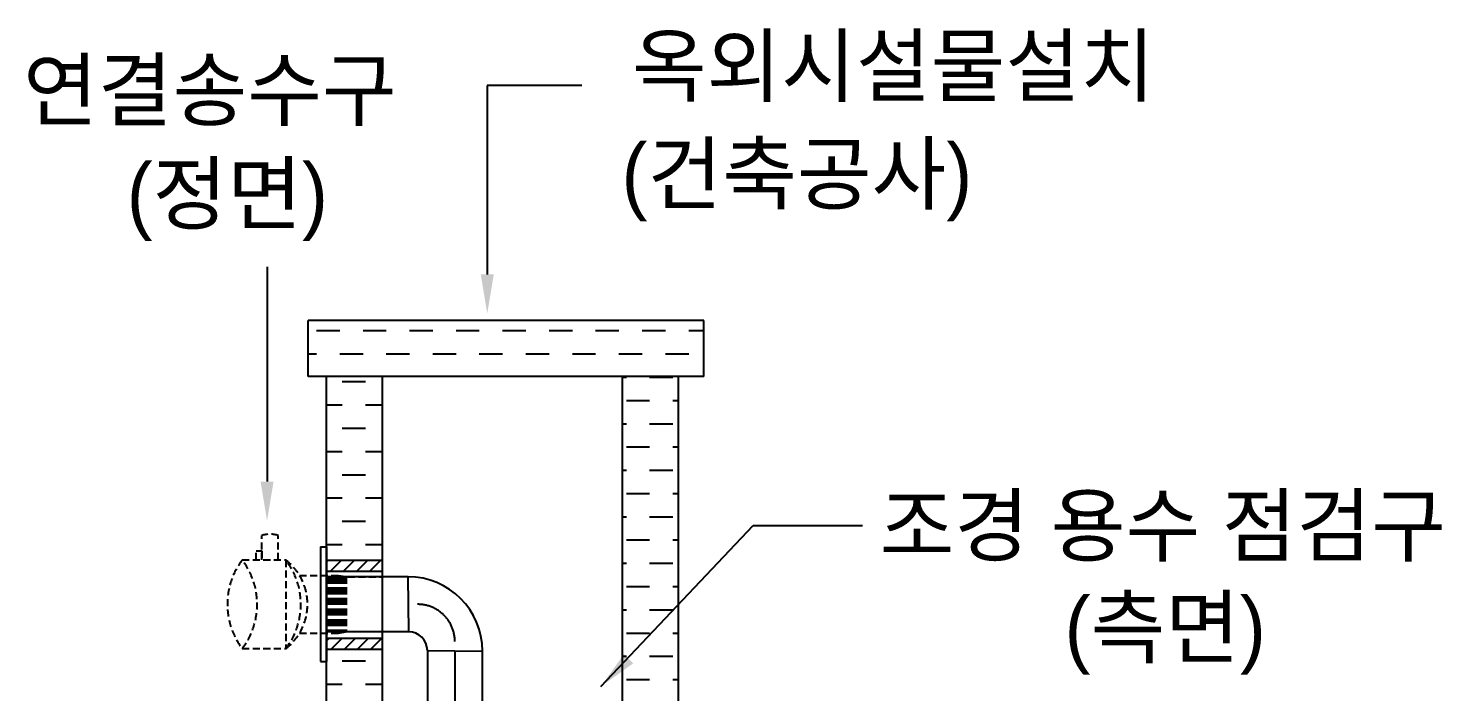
# Model space of a CAD drawing. Header units: millimetres. Extents: x 0 to 42050, y 0 to 29700.
# Drawn here: x 27171 to 29677, y 14287 to 15464 of the extents above; entities that cross this region are included whole.
import ezdxf

# ---------------------------------------------------------------- set-up
doc = ezdxf.new("R2010")
doc.units = ezdxf.units.MM
doc.header["$LTSCALE"] = 50
doc.linetypes.add('CENTER', pattern=[50.8, 31.75, -6.35, 6.35, -6.35])
doc.linetypes.add('DASHED2', pattern=[0.375, 0.25, -0.125])
for name, color, linetype in [('DIM', 7, 'Continuous'), ('FONT', 3, 'Continuous'), ('PIPE', 3, 'Continuous'), ('SYM', 6, 'Continuous')]:
    doc.layers.add(name, color=color, linetype=linetype)
doc.styles.add('돋움', font='')
doc.styles.get('돋움').set_extended_font_data('Dotum')
pattern_1 = [(0, (-220845.27, -28310.273), (41.25, 41.25), [41.25, -41.25])]
pattern_2 = [(45, (-220845.27, -28310.273), (-11.6672619, 11.6672619), [])]

msp = doc.modelspace()

# ---------------------------------------------------------------- hatches: boundary and pattern name
h = msp.add_hatch()
h.set_pattern_fill('DASH', color=0, scale=330)
h.set_pattern_definition([(0, (-221798.125, -28054.825), (41.25, 41.25), [41.25, -41.25])])
h.paths.add_polyline_path([(28368.6, 14846.5), (28368.6, 14945.5), (27666.9, 14945.5), (27666.9, 14846.5)])
h = msp.add_hatch()
h.set_pattern_fill('DASH', color=0, scale=330)
h.set_pattern_definition([(0, (-221702.425, -28054.825), (41.25, 41.25), [41.25, -41.25])])
h.paths.add_polyline_path([(28323.6, 14846.5), (28224.6, 14846.5), (28224.6, 13652.6), (28323.6, 13652.6)])
at = {"layer": 'SYM'}
h = msp.add_hatch(dxfattribs=at)
h.set_pattern_fill('DASH', color=0, scale=330)
h.set_pattern_definition(pattern_1)
h.paths.add_polyline_path([(27798.9, 14846.5), (27699.9, 14846.5), (27699.9, 14520.6), (27798.9, 14520.6)])
h = msp.add_hatch(dxfattribs=at)
h.set_pattern_fill('ANSI31', color=0, scale=132)
h.set_pattern_definition(pattern_2)
h.paths.add_polyline_path([(27798.9, 14520.6), (27699.9, 14520.6), (27699.9, 14501), (27798.9, 14501)])
h = msp.add_hatch(dxfattribs=at)
h.set_pattern_fill('ANSI31', color=0, scale=132)
h.set_pattern_definition(pattern_2)
h.paths.add_polyline_path([(27798.9, 14382.1), (27699.9, 14382.1), (27699.9, 14362.6), (27798.9, 14362.6)])
h = msp.add_hatch(dxfattribs=at)
h.set_pattern_fill('DASH', color=0, scale=330)
h.set_pattern_definition(pattern_1)
h.paths.add_polyline_path([(27798.9, 14362.6), (27699.9, 14362.6), (27699.9, 13652.6), (27798.9, 13652.6)])

# ---------------------------------------------------------------- linework, layer by layer
at = {"color": 1, "ltscale": 0.1}
for p, q in [((28368.6, 14945.5), (27666.9, 14945.5)), ((27666.9, 14846.5), (27666.9, 14945.5)), ((28368.6, 14846.5), (28368.6, 14945.5)), ((28368.6, 14846.5), (27666.9, 14846.5)), ((27699.9, 13652.6), (27699.9, 14846.5)), ((27798.9, 13652.6), (27798.9, 14846.5)), ((28224.6, 13652.6), (28224.6, 14846.5)), ((28323.6, 13652.6), (28323.6, 14846.5))]:
    msp.add_line(p, q, dxfattribs=at)
at = {"layer": 'DIM', "linetype": 'ByBlock'}
for p, q in [((28152.6, 15362.3), (27984.7, 15362.3)), ((27984.7, 15362.3), (27984.7, 15027.5)), ((27594.2, 15041), (27594.2, 14660.1))]:
    msp.add_line(p, q, dxfattribs=at)
at = {"layer": 'DIM', "linetype": 'CENTER'}
msp.add_line((27927.3, 14359.9), (27927.3, 13283.5), dxfattribs=at)
msp.add_arc((27861.3, 14376.4), 66, 0, 90, dxfattribs=at)
at = {"layer": 'DIM', "linetype": 'ByBlock'}
for points in [[(27996.3, 15027.5), (27973.2, 15027.5), (27984.7, 14958.2)], [(27605.8, 14660.1), (27582.7, 14660.1), (27594.2, 14590.8)], [(28227.2, 14353.9), (28243.5, 14337.6), (28186.3, 14296.8)]]:
    msp.add_solid(points, dxfattribs=at)
at = {"layer": 'PIPE', "linetype": 'DASHED2'}
for p, q in [((27584.9, 14521), (27584.9, 14564.4)), ((27614.2, 14521), (27614.2, 14564.4)), ((27550.1, 14521), (27627.5, 14521)), ((27574.7, 14521), (27574.7, 14537.3)), ((27574.7, 14537.3), (27584.9, 14537.3)), ((27584.9, 14537.3), (27584.9, 14521)), ((27627.5, 14521), (27627.5, 14363.9)), ((27651.9, 14493.5), (27721.1, 14493.5)), ((27699.9, 14491.3), (27798.9, 14491.3)), ((27699.9, 14491.3), (27699.9, 14393.1)), ((27702.4, 14491.3), (27702.4, 14393.6)), ((27704.9, 14491.3), (27704.9, 14393.6)), ((27707.4, 14491.3), (27707.4, 14393.6)), ((27709.8, 14491.3), (27709.8, 14393.6)), ((27712.3, 14491.3), (27712.3, 14393.6)), ((27714.8, 14491.3), (27714.8, 14393.6)), ((27717.3, 14491.3), (27717.3, 14393.6)), ((27719.7, 14491.3), (27719.7, 14393.6)), ((27721.1, 14493.5), (27734.6, 14491.3)), ((27722.2, 14491.3), (27722.2, 14393.6)), ((27724.7, 14491.3), (27724.7, 14393.6)), ((27727.2, 14491.3), (27727.2, 14393.6)), ((27729.6, 14491.3), (27729.6, 14393.6)), ((27732.1, 14491.3), (27732.1, 14393.6)), ((27734.6, 14491.3), (27734.6, 14393.6)), ((27651.9, 14391.3), (27721.1, 14391.3)), ((27721.1, 14391.3), (27734.6, 14393.6)), ((27550.1, 14363.9), (27627.5, 14363.9))]:
    msp.add_line(p, q, dxfattribs=at)
at = {"layer": 'PIPE', "color": 1}
for p, q in [((28186.3, 14296.8), (28456.4, 14582.3)), ((28456.4, 14582.3), (28650, 14582.3))]:
    msp.add_line(p, q, dxfattribs=at)
at = {"layer": 'PIPE'}
for p, q in [((27689.2, 14544.1), (27689.2, 14340.8)), ((27689.2, 14544.1), (27699.9, 14544.1)), ((27699.9, 14544.1), (27699.9, 14340.8)), ((27699.9, 14520.6), (27798.9, 14520.6)), ((27699.9, 14501), (27798.9, 14501)), ((27844.2, 14491.3), (27699.9, 14491.3)), ((27845.5, 14393.6), (27844.2, 14491.3)), ((27845.5, 14393.6), (27699.9, 14393.6)), ((27699.9, 14382.1), (27798.9, 14382.1)), ((27689.2, 14340.8), (27699.9, 14340.8)), ((27699.9, 14362.6), (27798.9, 14362.6)), ((27878.5, 14360.6), (27878.5, 13927)), ((27878.5, 14360.6), (27976.2, 14359.3)), ((27976.2, 13283.5), (27976.2, 14359.3))]:
    msp.add_line(p, q, dxfattribs=at)
for centre, radius in [((27844.2, 14359.3), 132), ((27845.5, 14360.6), 33)]:
    msp.add_arc(centre, radius, 0, 90, dxfattribs=at)
at = {"layer": 'PIPE', "linetype": 'DASHED2'}
for centre, major_axis, start_param, end_param in [((27599.5, 14521), (0, 45.8), -0.324237, 0.325262), ((27654.5, 14442.4), (-0.1, 130.7), 0.924986, 2.214884), ((27447.5, 14442.4), (0.1, 129.2), 4.059775, 5.366758), ((27524.9, 14442.4), (0.1, 129.2), 4.059775, 5.366758), ((27566.6, 14442.4), (0.1, 99.4), 3.802565, 5.625169)]:
    msp.add_ellipse(centre, major_axis=major_axis, ratio=1, start_param=start_param, end_param=end_param, dxfattribs=at)

# ---------------------------------------------------------------- texts
at = {"layer": 'FONT', "style": '돋움'}
for s, p in [('옥외시설물설치', (28241.1, 15344.9)), ('연결송수구', (27161.6, 15302)), ('(건축공사)', (28222.8, 15153.6)), ('(정면)', (27345.3, 15118.4)), ('조경 용수 점검구', (28680.6, 14529.5)), ('(측면)', (29008.5, 14349.2))]:
    msp.add_text(s, height=105.6, dxfattribs=at).set_placement(p)

doc.saveas('drawing.dxf')
